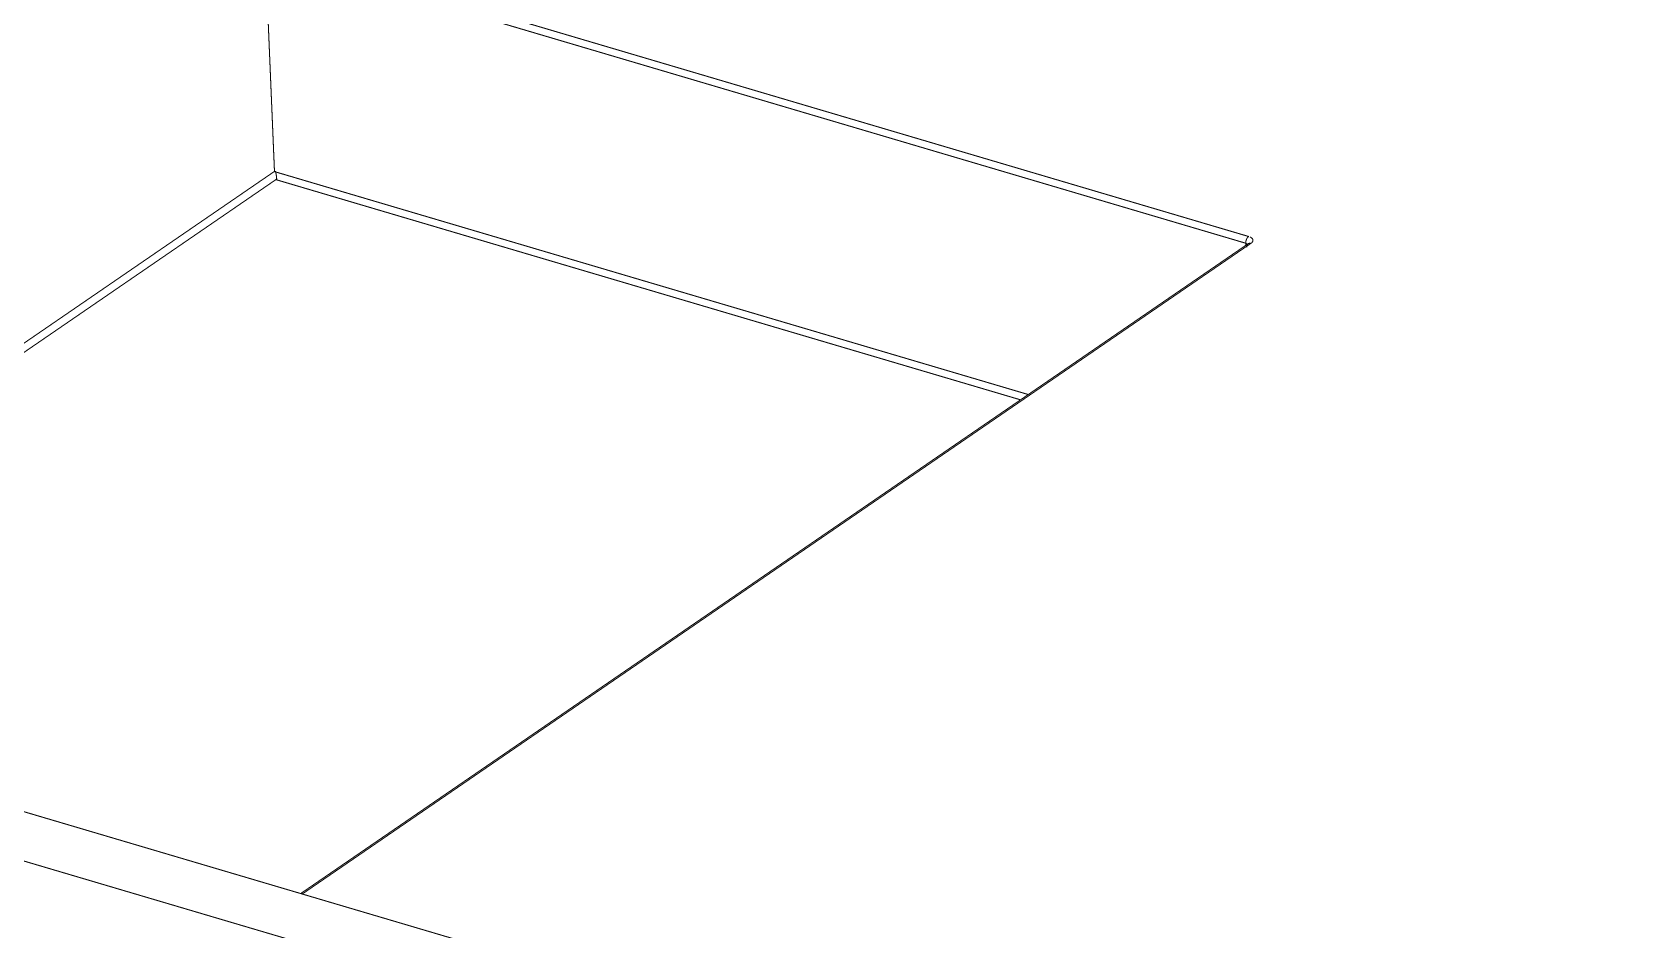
# Model space of a CAD drawing. Header units: inches. Extents: x 0 to 35.2, y -0.7 to 15.9.
# Drawn here: x 31.045 to 31.829, y 10.033 to 10.47 of the extents above; entities that cross this region are included whole.
import ezdxf

# ---------------------------------------------------------------- set-up
doc = ezdxf.new("R2010")
doc.units = ezdxf.units.IN
doc.header["$MEASUREMENT"] = 0
doc.layers.add('Dimensions', color=6, linetype='Continuous')

msp = doc.modelspace()

# ---------------------------------------------------------------- linework, layer by layer
at = {"layer": 'Dimensions', "const_width": 0.0005}
for points in [[(31.16012, 10.51163), (31.63811, 10.37034)], [(31.15872, 10.50834), (31.16318, 10.40206)], [(31.15872, 10.50834), (31.6367, 10.36706)], [(30.84182, 10.18176), (31.16318, 10.40206)], [(31.16318, 10.40206), (31.16319, 10.40196)], [(31.16319, 10.40196), (31.53068, 10.29333)], [(31.16371, 10.40204), (31.16372, 10.402)], [(31.16372, 10.402), (31.16373, 10.40197)], [(31.16373, 10.40197), (31.16374, 10.40193)], [(31.16374, 10.40193), (31.16374, 10.4019)], [(31.16374, 10.4019), (31.16375, 10.40186)], [(31.16375, 10.40186), (31.16376, 10.40182)], [(31.16376, 10.40182), (31.16377, 10.40178)], [(31.16377, 10.40178), (31.16378, 10.40174)], [(31.16378, 10.40174), (31.16379, 10.40171)], [(31.16379, 10.40171), (31.16379, 10.40167)], [(31.16379, 10.40167), (31.1638, 10.40163)], [(31.1638, 10.40163), (31.16381, 10.40159)], [(31.16381, 10.40159), (31.16382, 10.40155)], [(31.16382, 10.40155), (31.16383, 10.40151)], [(31.16383, 10.40151), (31.16384, 10.40147)], [(31.16384, 10.40147), (31.16384, 10.40143)], [(31.16384, 10.40143), (31.16385, 10.40139)], [(31.16385, 10.40139), (31.16386, 10.40135)], [(31.16386, 10.40135), (31.16387, 10.4013)], [(31.16387, 10.4013), (31.16388, 10.40126)], [(31.16388, 10.40126), (31.16388, 10.40122)], [(31.16388, 10.40122), (31.16389, 10.40118)], [(31.16389, 10.40118), (31.1639, 10.40114)], [(31.1639, 10.40114), (31.16391, 10.4011)], [(31.16391, 10.4011), (31.16392, 10.40105)], [(31.16392, 10.40105), (31.16392, 10.40101)], [(31.16392, 10.40101), (31.16393, 10.40097)], [(31.16393, 10.40097), (31.16394, 10.40092)], [(31.16394, 10.40092), (31.16395, 10.40088)], [(31.16395, 10.40088), (31.16396, 10.40084)], [(31.16396, 10.40084), (31.16396, 10.4008)], [(31.16396, 10.4008), (31.16397, 10.40075)], [(31.16397, 10.40075), (31.16398, 10.40071)], [(31.16398, 10.40071), (31.16398, 10.40067)], [(31.16398, 10.40067), (31.16399, 10.40062)], [(31.16399, 10.40062), (31.164, 10.40058)], [(31.164, 10.40058), (31.16401, 10.40053)], [(31.16401, 10.40053), (31.16401, 10.40049)], [(31.16401, 10.40049), (31.16402, 10.40045)], [(31.16402, 10.40045), (31.16403, 10.4004)], [(31.16403, 10.4004), (31.16403, 10.40036)], [(31.16403, 10.40036), (31.16404, 10.40032)], [(31.16404, 10.40032), (31.16405, 10.40027)], [(31.16405, 10.40027), (31.16405, 10.40023)], [(31.16405, 10.40023), (31.16406, 10.40018)], [(31.16406, 10.40018), (31.16407, 10.40014)], [(31.16407, 10.40014), (31.16407, 10.4001)], [(31.16407, 10.4001), (31.16408, 10.40005)], [(31.16408, 10.40005), (31.16409, 10.40001)], [(31.16409, 10.40001), (31.16409, 10.39997)], [(31.16409, 10.39997), (31.1641, 10.39992)], [(31.1641, 10.39992), (31.1641, 10.39988)], [(31.1641, 10.39988), (31.16411, 10.39984)], [(31.16411, 10.39984), (31.16412, 10.39979)], [(31.16412, 10.39979), (31.16412, 10.39975)], [(31.16412, 10.39975), (31.16413, 10.39971)], [(31.16413, 10.39971), (31.16413, 10.39967)], [(31.16413, 10.39967), (31.16414, 10.39962)], [(31.16414, 10.39962), (31.16414, 10.39958)], [(31.16414, 10.39958), (31.16415, 10.39954)], [(31.16415, 10.39954), (31.16415, 10.3995)], [(31.16415, 10.3995), (31.16416, 10.39946)], [(31.16416, 10.39946), (31.16416, 10.39941)], [(31.16416, 10.39941), (31.16417, 10.39937)], [(31.16417, 10.39937), (31.16417, 10.39933)], [(31.16417, 10.39933), (31.16418, 10.39929)], [(31.16418, 10.39929), (31.16418, 10.39925)], [(31.16418, 10.39925), (31.16419, 10.39921)], [(31.16419, 10.39921), (31.16419, 10.39917)], [(31.16419, 10.39917), (31.16419, 10.39913)], [(31.16419, 10.39913), (31.1642, 10.39909)], [(30.84359, 10.17849), (31.16387, 10.39805)], [(31.16387, 10.39805), (31.5269, 10.29075)], [(31.1642, 10.39909), (31.1642, 10.39905)], [(31.1642, 10.39905), (31.16421, 10.39901)], [(31.16421, 10.39901), (31.16421, 10.39898)], [(31.16421, 10.39898), (31.16421, 10.39894)], [(31.16421, 10.39894), (31.16422, 10.3989)], [(31.16422, 10.3989), (31.16422, 10.39886)], [(31.16422, 10.39886), (31.16422, 10.39882)], [(31.16422, 10.39882), (31.16423, 10.39879)], [(31.16423, 10.39879), (31.16423, 10.39875)], [(31.16423, 10.39875), (31.16423, 10.39872)], [(31.16423, 10.39872), (31.16423, 10.39868)], [(31.16423, 10.39868), (31.16424, 10.39864)], [(31.16424, 10.39864), (31.16424, 10.39861)], [(31.16424, 10.39861), (31.16424, 10.39858)], [(31.16424, 10.39858), (31.16424, 10.39854)], [(31.16424, 10.39854), (31.16425, 10.39851)], [(31.16425, 10.39851), (31.16425, 10.39847)], [(31.16425, 10.39847), (31.16425, 10.39844)], [(31.16425, 10.39844), (31.16425, 10.39841)], [(31.16425, 10.39841), (31.16425, 10.39838)], [(31.16425, 10.39838), (31.16425, 10.39835)], [(31.16425, 10.39835), (31.16426, 10.39832)], [(31.16426, 10.39832), (31.16426, 10.39829)], [(31.16426, 10.39829), (31.16426, 10.39826)], [(31.16426, 10.39826), (31.16426, 10.39823)], [(31.16426, 10.39823), (31.16426, 10.3982)], [(31.16426, 10.3982), (31.16426, 10.39817)], [(31.16426, 10.39817), (31.16426, 10.39814)], [(31.16426, 10.39814), (31.16426, 10.39811)], [(31.63894, 10.37003), (31.63899, 10.37)], [(31.63899, 10.37), (31.63904, 10.36997)], [(31.63904, 10.36997), (31.6391, 10.36994)], [(31.6391, 10.36994), (31.63915, 10.36992)], [(31.63915, 10.36992), (31.63919, 10.36989)], [(31.63919, 10.36989), (31.63924, 10.36986)], [(31.63924, 10.36986), (31.63929, 10.36983)], [(31.63929, 10.36983), (31.63934, 10.3698)], [(31.63934, 10.3698), (31.63938, 10.36977)], [(31.63938, 10.36977), (31.63942, 10.36974)], [(31.63942, 10.36974), (31.63947, 10.36971)], [(31.63947, 10.36971), (31.63951, 10.36968)], [(31.63951, 10.36968), (31.63955, 10.36965)], [(31.63955, 10.36965), (31.63959, 10.36962)], [(31.63959, 10.36962), (31.63963, 10.36958)], [(31.63963, 10.36958), (31.63966, 10.36955)], [(31.63966, 10.36955), (31.6397, 10.36952)], [(31.6397, 10.36952), (31.63974, 10.36949)], [(31.63974, 10.36949), (31.63977, 10.36945)], [(31.63977, 10.36945), (31.6398, 10.36942)], [(31.6398, 10.36942), (31.63983, 10.36938)], [(31.63983, 10.36938), (31.63986, 10.36935)], [(31.63986, 10.36935), (31.63989, 10.36932)], [(31.63989, 10.36932), (31.63992, 10.36928)], [(31.63992, 10.36928), (31.63995, 10.36924)], [(31.63995, 10.36924), (31.63997, 10.36921)], [(31.63996, 10.36772), (31.63998, 10.36776)], [(31.63997, 10.36921), (31.63999, 10.36917)], [(31.63998, 10.36776), (31.64001, 10.3678)], [(31.63999, 10.36917), (31.64002, 10.36914)], [(31.64001, 10.3678), (31.64003, 10.36784)], [(31.64002, 10.36914), (31.64004, 10.3691)], [(31.64003, 10.36784), (31.64005, 10.36788)], [(31.64004, 10.3691), (31.64006, 10.36907)], [(31.64005, 10.36788), (31.64007, 10.36791)], [(31.64006, 10.36907), (31.64008, 10.36903)], [(31.64007, 10.36791), (31.64009, 10.36795)], [(31.64008, 10.36903), (31.6401, 10.36899)], [(31.64009, 10.36795), (31.6401, 10.36799)], [(31.6401, 10.36899), (31.64011, 10.36895)], [(31.6401, 10.36799), (31.64012, 10.36803)], [(31.64011, 10.36895), (31.64013, 10.36892)], [(31.64012, 10.36803), (31.64013, 10.36807)], [(31.64013, 10.36892), (31.64014, 10.36888)], [(31.64013, 10.36807), (31.64015, 10.36811)], [(31.64014, 10.36888), (31.64015, 10.36884)], [(31.64015, 10.36884), (31.64016, 10.3688)], [(31.64015, 10.36811), (31.64016, 10.36815)], [(31.64016, 10.3688), (31.64017, 10.36877)], [(31.64016, 10.36815), (31.64017, 10.36819)], [(31.64017, 10.36877), (31.64018, 10.36873)], [(31.64017, 10.36819), (31.64018, 10.36823)], [(31.64018, 10.36873), (31.64019, 10.36869)], [(31.64018, 10.36823), (31.64019, 10.36827)], [(31.64019, 10.36869), (31.6402, 10.36865)], [(31.64019, 10.3683), (31.6402, 10.36834)], [(31.64019, 10.36827), (31.64019, 10.3683)], [(31.6402, 10.36865), (31.6402, 10.36861)], [(31.6402, 10.36861), (31.64021, 10.36858)], [(31.6402, 10.36838), (31.64021, 10.36842)], [(31.6402, 10.36834), (31.6402, 10.36838)], [(31.64021, 10.36858), (31.64021, 10.36854)], [(31.64021, 10.36854), (31.64021, 10.3685)], [(31.64021, 10.36846), (31.64021, 10.3685)], [(31.64021, 10.36842), (31.64021, 10.36846)], [(31.17597, 10.05017), (31.63785, 10.3668)], [(31.17674, 10.04995), (31.63916, 10.36695)], [(31.6367, 10.36706), (31.63763, 10.36649)], [(31.6367, 10.36706), (31.63674, 10.36604)], [(31.63839, 10.36652), (31.63845, 10.36655)], [(31.63845, 10.36655), (31.63851, 10.36657)], [(31.63851, 10.36657), (31.63857, 10.3666)], [(31.63857, 10.3666), (31.63863, 10.36663)], [(31.63863, 10.36663), (31.63869, 10.36667)], [(31.63869, 10.36667), (31.63875, 10.3667)], [(31.63875, 10.3667), (31.6388, 10.36673)], [(31.6388, 10.36673), (31.63886, 10.36676)], [(31.63886, 10.36676), (31.63891, 10.36679)], [(31.63891, 10.36679), (31.63897, 10.36682)], [(31.63897, 10.36682), (31.63902, 10.36686)], [(31.63902, 10.36686), (31.63907, 10.36689)], [(31.63907, 10.36689), (31.63912, 10.36692)], [(31.63912, 10.36692), (31.63917, 10.36696)], [(31.63917, 10.36696), (31.63922, 10.36699)], [(31.63922, 10.36699), (31.63927, 10.36703)], [(31.63927, 10.36703), (31.63932, 10.36706)], [(31.63932, 10.36706), (31.63936, 10.36709)], [(31.63936, 10.36709), (31.63941, 10.36713)], [(31.63941, 10.36713), (31.63945, 10.36717)], [(31.63945, 10.36717), (31.63949, 10.3672)], [(31.63949, 10.3672), (31.63953, 10.36724)], [(31.63953, 10.36724), (31.63957, 10.36727)], [(31.63957, 10.36727), (31.63961, 10.36731)], [(31.63961, 10.36731), (31.63965, 10.36735)], [(31.63965, 10.36735), (31.63968, 10.36738)], [(31.63968, 10.36738), (31.63972, 10.36742)], [(31.63972, 10.36742), (31.63975, 10.36746)], [(31.63975, 10.36746), (31.63979, 10.36749)], [(31.63979, 10.36749), (31.63982, 10.36753)], [(31.63982, 10.36753), (31.63985, 10.36757)], [(31.63985, 10.36757), (31.63988, 10.36761)], [(31.63988, 10.36761), (31.63991, 10.36765)], [(31.63991, 10.36765), (31.63993, 10.36768)], [(31.63993, 10.36768), (31.63996, 10.36772)], [(30.59769, 10.2211), (32.35316, 9.70222)], [(30.54467, 10.21273), (32.35718, 9.67699)]]:
    msp.add_lwpolyline(points, dxfattribs=at)
at = {"layer": 'Dimensions', "const_width": 0.00025}
for points in [[(31.16305, 10.40206, 1), (31.1633, 10.40206, 1)], [(31.16305, 10.40206, 1), (31.1633, 10.40206, 1)], [(31.16305, 10.40206, 1), (31.1633, 10.40206, 1)], [(31.16306, 10.40196, 1), (31.16331, 10.40196, 1)], [(31.16306, 10.40196, 1), (31.16331, 10.40196, 1)], [(31.16359, 10.40204, 1), (31.16384, 10.40204, 1)], [(31.16359, 10.402, 1), (31.16384, 10.402, 1)], [(31.16359, 10.402, 1), (31.16384, 10.402, 1)], [(31.1636, 10.40197, 1), (31.16385, 10.40197, 1)], [(31.1636, 10.40197, 1), (31.16385, 10.40197, 1)], [(31.16361, 10.40193, 1), (31.16386, 10.40193, 1)], [(31.16361, 10.40193, 1), (31.16386, 10.40193, 1)], [(31.16362, 10.4019, 1), (31.16387, 10.4019, 1)], [(31.16362, 10.4019, 1), (31.16387, 10.4019, 1)], [(31.16363, 10.40186, 1), (31.16388, 10.40186, 1)], [(31.16363, 10.40186, 1), (31.16388, 10.40186, 1)], [(31.16364, 10.40182, 1), (31.16389, 10.40182, 1)], [(31.16364, 10.40182, 1), (31.16389, 10.40182, 1)], [(31.16364, 10.40178, 1), (31.16389, 10.40178, 1)], [(31.16364, 10.40178, 1), (31.16389, 10.40178, 1)], [(31.16365, 10.40174, 1), (31.1639, 10.40174, 1)], [(31.16365, 10.40174, 1), (31.1639, 10.40174, 1)], [(31.16366, 10.40171, 1), (31.16391, 10.40171, 1)], [(31.16366, 10.40171, 1), (31.16391, 10.40171, 1)], [(31.16367, 10.40167, 1), (31.16392, 10.40167, 1)], [(31.16367, 10.40167, 1), (31.16392, 10.40167, 1)], [(31.16368, 10.40163, 1), (31.16393, 10.40163, 1)], [(31.16368, 10.40163, 1), (31.16393, 10.40163, 1)], [(31.16369, 10.40159, 1), (31.16394, 10.40159, 1)], [(31.16369, 10.40159, 1), (31.16394, 10.40159, 1)], [(31.16369, 10.40155, 1), (31.16394, 10.40155, 1)], [(31.16369, 10.40155, 1), (31.16394, 10.40155, 1)], [(31.1637, 10.40151, 1), (31.16395, 10.40151, 1)], [(31.1637, 10.40151, 1), (31.16395, 10.40151, 1)], [(31.16371, 10.40147, 1), (31.16396, 10.40147, 1)], [(31.16371, 10.40147, 1), (31.16396, 10.40147, 1)], [(31.16372, 10.40143, 1), (31.16397, 10.40143, 1)], [(31.16372, 10.40143, 1), (31.16397, 10.40143, 1)], [(31.16373, 10.40139, 1), (31.16398, 10.40139, 1)], [(31.16373, 10.40139, 1), (31.16398, 10.40139, 1)], [(31.16374, 10.40135, 1), (31.16399, 10.40135, 1)], [(31.16374, 10.40135, 1), (31.16399, 10.40135, 1)], [(31.16374, 10.4013, 1), (31.16399, 10.4013, 1)], [(31.16374, 10.4013, 1), (31.16399, 10.4013, 1)], [(31.16375, 10.40126, 1), (31.164, 10.40126, 1)], [(31.16375, 10.40126, 1), (31.164, 10.40126, 1)], [(31.16376, 10.40122, 1), (31.16401, 10.40122, 1)], [(31.16376, 10.40122, 1), (31.16401, 10.40122, 1)], [(31.16377, 10.40118, 1), (31.16402, 10.40118, 1)], [(31.16377, 10.40118, 1), (31.16402, 10.40118, 1)], [(31.16378, 10.40114, 1), (31.16403, 10.40114, 1)], [(31.16378, 10.40114, 1), (31.16403, 10.40114, 1)], [(31.16378, 10.4011, 1), (31.16403, 10.4011, 1)], [(31.16378, 10.4011, 1), (31.16403, 10.4011, 1)], [(31.16379, 10.40105, 1), (31.16404, 10.40105, 1)], [(31.16379, 10.40105, 1), (31.16404, 10.40105, 1)], [(31.1638, 10.40101, 1), (31.16405, 10.40101, 1)], [(31.1638, 10.40101, 1), (31.16405, 10.40101, 1)], [(31.16381, 10.40097, 1), (31.16406, 10.40097, 1)], [(31.16381, 10.40097, 1), (31.16406, 10.40097, 1)], [(31.16381, 10.40092, 1), (31.16406, 10.40092, 1)], [(31.16381, 10.40092, 1), (31.16406, 10.40092, 1)], [(31.16382, 10.40088, 1), (31.16407, 10.40088, 1)], [(31.16382, 10.40088, 1), (31.16407, 10.40088, 1)], [(31.16383, 10.40084, 1), (31.16408, 10.40084, 1)], [(31.16383, 10.40084, 1), (31.16408, 10.40084, 1)], [(31.16384, 10.4008, 1), (31.16409, 10.4008, 1)], [(31.16384, 10.4008, 1), (31.16409, 10.4008, 1)], [(31.16384, 10.40075, 1), (31.16409, 10.40075, 1)], [(31.16384, 10.40075, 1), (31.16409, 10.40075, 1)], [(31.16385, 10.40071, 1), (31.1641, 10.40071, 1)], [(31.16385, 10.40071, 1), (31.1641, 10.40071, 1)], [(31.16386, 10.40067, 1), (31.16411, 10.40067, 1)], [(31.16386, 10.40067, 1), (31.16411, 10.40067, 1)], [(31.16387, 10.40062, 1), (31.16412, 10.40062, 1)], [(31.16387, 10.40062, 1), (31.16412, 10.40062, 1)], [(31.16387, 10.40058, 1), (31.16412, 10.40058, 1)], [(31.16387, 10.40058, 1), (31.16412, 10.40058, 1)], [(31.16388, 10.40053, 1), (31.16413, 10.40053, 1)], [(31.16388, 10.40053, 1), (31.16413, 10.40053, 1)], [(31.16389, 10.40049, 1), (31.16414, 10.40049, 1)], [(31.16389, 10.40049, 1), (31.16414, 10.40049, 1)], [(31.1639, 10.40045, 1), (31.16415, 10.40045, 1)], [(31.1639, 10.40045, 1), (31.16415, 10.40045, 1)], [(31.1639, 10.4004, 1), (31.16415, 10.4004, 1)], [(31.1639, 10.4004, 1), (31.16415, 10.4004, 1)], [(31.16391, 10.40036, 1), (31.16416, 10.40036, 1)], [(31.16391, 10.40036, 1), (31.16416, 10.40036, 1)], [(31.16392, 10.40032, 1), (31.16417, 10.40032, 1)], [(31.16392, 10.40032, 1), (31.16417, 10.40032, 1)], [(31.16392, 10.40027, 1), (31.16417, 10.40027, 1)], [(31.16392, 10.40027, 1), (31.16417, 10.40027, 1)], [(31.16393, 10.40023, 1), (31.16418, 10.40023, 1)], [(31.16393, 10.40023, 1), (31.16418, 10.40023, 1)], [(31.16394, 10.40018, 1), (31.16419, 10.40018, 1)], [(31.16394, 10.40018, 1), (31.16419, 10.40018, 1)], [(31.16394, 10.40014, 1), (31.16419, 10.40014, 1)], [(31.16394, 10.40014, 1), (31.16419, 10.40014, 1)], [(31.16395, 10.4001, 1), (31.1642, 10.4001, 1)], [(31.16395, 10.4001, 1), (31.1642, 10.4001, 1)], [(31.16396, 10.40005, 1), (31.16421, 10.40005, 1)], [(31.16396, 10.40005, 1), (31.16421, 10.40005, 1)], [(31.16396, 10.40001, 1), (31.16421, 10.40001, 1)], [(31.16396, 10.40001, 1), (31.16421, 10.40001, 1)], [(31.16397, 10.39997, 1), (31.16422, 10.39997, 1)], [(31.16397, 10.39997, 1), (31.16422, 10.39997, 1)], [(31.16397, 10.39992, 1), (31.16422, 10.39992, 1)], [(31.16397, 10.39992, 1), (31.16422, 10.39992, 1)], [(31.16398, 10.39988, 1), (31.16423, 10.39988, 1)], [(31.16398, 10.39988, 1), (31.16423, 10.39988, 1)], [(31.16399, 10.39984, 1), (31.16424, 10.39984, 1)], [(31.16399, 10.39984, 1), (31.16424, 10.39984, 1)], [(31.16399, 10.39979, 1), (31.16424, 10.39979, 1)], [(31.16399, 10.39979, 1), (31.16424, 10.39979, 1)], [(31.164, 10.39975, 1), (31.16425, 10.39975, 1)], [(31.164, 10.39975, 1), (31.16425, 10.39975, 1)], [(31.164, 10.39971, 1), (31.16425, 10.39971, 1)], [(31.164, 10.39971, 1), (31.16425, 10.39971, 1)], [(31.16401, 10.39967, 1), (31.16426, 10.39967, 1)], [(31.16401, 10.39967, 1), (31.16426, 10.39967, 1)], [(31.16401, 10.39962, 1), (31.16426, 10.39962, 1)], [(31.16401, 10.39962, 1), (31.16426, 10.39962, 1)], [(31.16402, 10.39958, 1), (31.16427, 10.39958, 1)], [(31.16402, 10.39958, 1), (31.16427, 10.39958, 1)], [(31.16402, 10.39954, 1), (31.16427, 10.39954, 1)], [(31.16402, 10.39954, 1), (31.16427, 10.39954, 1)], [(31.16403, 10.3995, 1), (31.16428, 10.3995, 1)], [(31.16403, 10.3995, 1), (31.16428, 10.3995, 1)], [(31.16403, 10.39946, 1), (31.16428, 10.39946, 1)], [(31.16403, 10.39946, 1), (31.16428, 10.39946, 1)], [(31.16404, 10.39941, 1), (31.16429, 10.39941, 1)], [(31.16404, 10.39941, 1), (31.16429, 10.39941, 1)], [(31.16404, 10.39937, 1), (31.16429, 10.39937, 1)], [(31.16404, 10.39937, 1), (31.16429, 10.39937, 1)], [(31.16405, 10.39933, 1), (31.1643, 10.39933, 1)], [(31.16405, 10.39933, 1), (31.1643, 10.39933, 1)], [(31.16405, 10.39929, 1), (31.1643, 10.39929, 1)], [(31.16405, 10.39929, 1), (31.1643, 10.39929, 1)], [(31.16406, 10.39925, 1), (31.16431, 10.39925, 1)], [(31.16406, 10.39925, 1), (31.16431, 10.39925, 1)], [(31.16406, 10.39921, 1), (31.16431, 10.39921, 1)], [(31.16406, 10.39921, 1), (31.16431, 10.39921, 1)], [(31.16407, 10.39917, 1), (31.16432, 10.39917, 1)], [(31.16407, 10.39917, 1), (31.16432, 10.39917, 1)], [(31.16407, 10.39913, 1), (31.16432, 10.39913, 1)], [(31.16407, 10.39913, 1), (31.16432, 10.39913, 1)], [(31.16375, 10.39805, 1), (31.164, 10.39805, 1)], [(31.16375, 10.39805, 1), (31.164, 10.39805, 1)], [(31.16407, 10.39909, 1), (31.16432, 10.39909, 1)], [(31.16407, 10.39909, 1), (31.16432, 10.39909, 1)], [(31.16408, 10.39905, 1), (31.16433, 10.39905, 1)], [(31.16408, 10.39905, 1), (31.16433, 10.39905, 1)], [(31.16408, 10.39901, 1), (31.16433, 10.39901, 1)], [(31.16408, 10.39901, 1), (31.16433, 10.39901, 1)], [(31.16408, 10.39898, 1), (31.16433, 10.39898, 1)], [(31.16408, 10.39898, 1), (31.16433, 10.39898, 1)], [(31.16409, 10.39894, 1), (31.16434, 10.39894, 1)], [(31.16409, 10.39894, 1), (31.16434, 10.39894, 1)], [(31.16409, 10.3989, 1), (31.16434, 10.3989, 1)], [(31.16409, 10.3989, 1), (31.16434, 10.3989, 1)], [(31.16409, 10.39886, 1), (31.16434, 10.39886, 1)], [(31.16409, 10.39886, 1), (31.16434, 10.39886, 1)], [(31.1641, 10.39882, 1), (31.16435, 10.39882, 1)], [(31.1641, 10.39882, 1), (31.16435, 10.39882, 1)], [(31.1641, 10.39879, 1), (31.16435, 10.39879, 1)], [(31.1641, 10.39879, 1), (31.16435, 10.39879, 1)], [(31.1641, 10.39875, 1), (31.16435, 10.39875, 1)], [(31.1641, 10.39875, 1), (31.16435, 10.39875, 1)], [(31.16411, 10.39872, 1), (31.16436, 10.39872, 1)], [(31.16411, 10.39872, 1), (31.16436, 10.39872, 1)], [(31.16411, 10.39868, 1), (31.16436, 10.39868, 1)], [(31.16411, 10.39868, 1), (31.16436, 10.39868, 1)], [(31.16411, 10.39864, 1), (31.16436, 10.39864, 1)], [(31.16411, 10.39864, 1), (31.16436, 10.39864, 1)], [(31.16411, 10.39861, 1), (31.16436, 10.39861, 1)], [(31.16411, 10.39861, 1), (31.16436, 10.39861, 1)], [(31.16412, 10.39858, 1), (31.16437, 10.39858, 1)], [(31.16412, 10.39858, 1), (31.16437, 10.39858, 1)], [(31.16412, 10.39854, 1), (31.16437, 10.39854, 1)], [(31.16412, 10.39854, 1), (31.16437, 10.39854, 1)], [(31.16412, 10.39851, 1), (31.16437, 10.39851, 1)], [(31.16412, 10.39851, 1), (31.16437, 10.39851, 1)], [(31.16412, 10.39847, 1), (31.16437, 10.39847, 1)], [(31.16412, 10.39847, 1), (31.16437, 10.39847, 1)], [(31.16412, 10.39844, 1), (31.16437, 10.39844, 1)], [(31.16412, 10.39844, 1), (31.16437, 10.39844, 1)], [(31.16413, 10.39841, 1), (31.16438, 10.39841, 1)], [(31.16413, 10.39841, 1), (31.16438, 10.39841, 1)], [(31.16413, 10.39838, 1), (31.16438, 10.39838, 1)], [(31.16413, 10.39838, 1), (31.16438, 10.39838, 1)], [(31.16413, 10.39835, 1), (31.16438, 10.39835, 1)], [(31.16413, 10.39835, 1), (31.16438, 10.39835, 1)], [(31.16413, 10.39832, 1), (31.16438, 10.39832, 1)], [(31.16413, 10.39832, 1), (31.16438, 10.39832, 1)], [(31.16413, 10.39829, 1), (31.16438, 10.39829, 1)], [(31.16413, 10.39829, 1), (31.16438, 10.39829, 1)], [(31.16413, 10.39826, 1), (31.16438, 10.39826, 1)], [(31.16413, 10.39826, 1), (31.16438, 10.39826, 1)], [(31.16413, 10.39823, 1), (31.16438, 10.39823, 1)], [(31.16413, 10.39823, 1), (31.16438, 10.39823, 1)], [(31.16413, 10.3982, 1), (31.16438, 10.3982, 1)], [(31.16413, 10.3982, 1), (31.16438, 10.3982, 1)], [(31.16413, 10.39817, 1), (31.16438, 10.39817, 1)], [(31.16413, 10.39817, 1), (31.16438, 10.39817, 1)], [(31.16414, 10.39814, 1), (31.16438, 10.39814, 1)], [(31.16414, 10.39814, 1), (31.16438, 10.39814, 1)], [(31.16414, 10.39811, 1), (31.16439, 10.39811, 1)], [(31.63712, 10.36931, 1), (31.63737, 10.36931, 1)], [(31.63712, 10.36931, 1), (31.63737, 10.36931, 1)], [(31.63798, 10.37034, 1), (31.63823, 10.37034, 1)], [(31.63798, 10.37034, 1), (31.63823, 10.37034, 1)], [(31.63881, 10.37003, 1), (31.63906, 10.37003, 1)], [(31.63887, 10.37, 1), (31.63912, 10.37, 1)], [(31.63887, 10.37, 1), (31.63912, 10.37, 1)], [(31.63892, 10.36997, 1), (31.63917, 10.36997, 1)], [(31.63892, 10.36997, 1), (31.63917, 10.36997, 1)], [(31.63897, 10.36994, 1), (31.63922, 10.36994, 1)], [(31.63897, 10.36994, 1), (31.63922, 10.36994, 1)], [(31.63902, 10.36992, 1), (31.63927, 10.36992, 1)], [(31.63902, 10.36992, 1), (31.63927, 10.36992, 1)], [(31.63907, 10.36989, 1), (31.63932, 10.36989, 1)], [(31.63907, 10.36989, 1), (31.63932, 10.36989, 1)], [(31.63912, 10.36986, 1), (31.63937, 10.36986, 1)], [(31.63912, 10.36986, 1), (31.63937, 10.36986, 1)], [(31.63916, 10.36983, 1), (31.63941, 10.36983, 1)], [(31.63916, 10.36983, 1), (31.63941, 10.36983, 1)], [(31.63921, 10.3698, 1), (31.63946, 10.3698, 1)], [(31.63921, 10.3698, 1), (31.63946, 10.3698, 1)], [(31.63926, 10.36977, 1), (31.63951, 10.36977, 1)], [(31.63926, 10.36977, 1), (31.63951, 10.36977, 1)], [(31.6393, 10.36974, 1), (31.63955, 10.36974, 1)], [(31.6393, 10.36974, 1), (31.63955, 10.36974, 1)], [(31.63934, 10.36971, 1), (31.63959, 10.36971, 1)], [(31.63934, 10.36971, 1), (31.63959, 10.36971, 1)], [(31.63938, 10.36968, 1), (31.63963, 10.36968, 1)], [(31.63938, 10.36968, 1), (31.63963, 10.36968, 1)], [(31.63942, 10.36965, 1), (31.63967, 10.36965, 1)], [(31.63942, 10.36965, 1), (31.63967, 10.36965, 1)], [(31.63946, 10.36962, 1), (31.63971, 10.36962, 1)], [(31.63946, 10.36962, 1), (31.63971, 10.36962, 1)], [(31.6395, 10.36958, 1), (31.63975, 10.36958, 1)], [(31.6395, 10.36958, 1), (31.63975, 10.36958, 1)], [(31.63954, 10.36955, 1), (31.63979, 10.36955, 1)], [(31.63954, 10.36955, 1), (31.63979, 10.36955, 1)], [(31.63958, 10.36952, 1), (31.63983, 10.36952, 1)], [(31.63958, 10.36952, 1), (31.63983, 10.36952, 1)], [(31.63961, 10.36949, 1), (31.63986, 10.36949, 1)], [(31.63961, 10.36949, 1), (31.63986, 10.36949, 1)], [(31.63964, 10.36945, 1), (31.63989, 10.36945, 1)], [(31.63964, 10.36945, 1), (31.63989, 10.36945, 1)], [(31.63968, 10.36942, 1), (31.63993, 10.36942, 1)], [(31.63968, 10.36942, 1), (31.63993, 10.36942, 1)], [(31.63971, 10.36938, 1), (31.63996, 10.36938, 1)], [(31.63971, 10.36938, 1), (31.63996, 10.36938, 1)], [(31.63974, 10.36935, 1), (31.63999, 10.36935, 1)], [(31.63974, 10.36935, 1), (31.63999, 10.36935, 1)], [(31.63977, 10.36932, 1), (31.64002, 10.36932, 1)], [(31.63977, 10.36932, 1), (31.64002, 10.36932, 1)], [(31.63979, 10.36928, 1), (31.64004, 10.36928, 1)], [(31.63979, 10.36928, 1), (31.64004, 10.36928, 1)], [(31.63982, 10.36924, 1), (31.64007, 10.36924, 1)], [(31.63982, 10.36924, 1), (31.64007, 10.36924, 1)], [(31.63985, 10.36921, 1), (31.6401, 10.36921, 1)], [(31.63985, 10.36921, 1), (31.6401, 10.36921, 1)], [(31.63986, 10.36776, 1), (31.64011, 10.36776, 1)], [(31.63986, 10.36776, 1), (31.64011, 10.36776, 1)], [(31.63987, 10.36917, 1), (31.64012, 10.36917, 1)], [(31.63987, 10.36917, 1), (31.64012, 10.36917, 1)], [(31.63988, 10.3678, 1), (31.64013, 10.3678, 1)], [(31.63988, 10.3678, 1), (31.64013, 10.3678, 1)], [(31.63989, 10.36914, 1), (31.64014, 10.36914, 1)], [(31.63989, 10.36914, 1), (31.64014, 10.36914, 1)], [(31.6399, 10.36784, 1), (31.64015, 10.36784, 1)], [(31.6399, 10.36784, 1), (31.64015, 10.36784, 1)], [(31.63991, 10.3691, 1), (31.64016, 10.3691, 1)], [(31.63991, 10.3691, 1), (31.64016, 10.3691, 1)], [(31.63992, 10.36788, 1), (31.64017, 10.36788, 1)], [(31.63992, 10.36788, 1), (31.64017, 10.36788, 1)], [(31.63993, 10.36907, 1), (31.64018, 10.36907, 1)], [(31.63993, 10.36907, 1), (31.64018, 10.36907, 1)], [(31.63994, 10.36791, 1), (31.64019, 10.36791, 1)], [(31.63994, 10.36791, 1), (31.64019, 10.36791, 1)], [(31.63995, 10.36903, 1), (31.6402, 10.36903, 1)], [(31.63995, 10.36903, 1), (31.6402, 10.36903, 1)], [(31.63996, 10.36795, 1), (31.64021, 10.36795, 1)], [(31.63996, 10.36795, 1), (31.64021, 10.36795, 1)], [(31.63997, 10.36899, 1), (31.64022, 10.36899, 1)], [(31.63997, 10.36899, 1), (31.64022, 10.36899, 1)], [(31.63998, 10.36799, 1), (31.64023, 10.36799, 1)], [(31.63998, 10.36799, 1), (31.64023, 10.36799, 1)], [(31.63999, 10.36895, 1), (31.64024, 10.36895, 1)], [(31.63999, 10.36895, 1), (31.64024, 10.36895, 1)], [(31.63999, 10.36803, 1), (31.64025, 10.36803, 1)], [(31.63999, 10.36803, 1), (31.64025, 10.36803, 1)], [(31.64, 10.36892, 1), (31.64025, 10.36892, 1)], [(31.64, 10.36892, 1), (31.64025, 10.36892, 1)], [(31.64001, 10.36807, 1), (31.64026, 10.36807, 1)], [(31.64001, 10.36807, 1), (31.64026, 10.36807, 1)], [(31.64002, 10.36888, 1), (31.64027, 10.36888, 1)], [(31.64002, 10.36888, 1), (31.64027, 10.36888, 1)], [(31.64003, 10.36884, 1), (31.64028, 10.36884, 1)], [(31.64003, 10.36884, 1), (31.64028, 10.36884, 1)], [(31.64002, 10.36811, 1), (31.64027, 10.36811, 1)], [(31.64002, 10.36811, 1), (31.64027, 10.36811, 1)], [(31.64004, 10.3688, 1), (31.64029, 10.3688, 1)], [(31.64004, 10.3688, 1), (31.64029, 10.3688, 1)], [(31.64003, 10.36815, 1), (31.64028, 10.36815, 1)], [(31.64003, 10.36815, 1), (31.64028, 10.36815, 1)], [(31.64005, 10.36877, 1), (31.6403, 10.36877, 1)], [(31.64005, 10.36877, 1), (31.6403, 10.36877, 1)], [(31.64005, 10.36819, 1), (31.6403, 10.36819, 1)], [(31.64005, 10.36819, 1), (31.6403, 10.36819, 1)], [(31.64006, 10.36873, 1), (31.64031, 10.36873, 1)], [(31.64006, 10.36873, 1), (31.64031, 10.36873, 1)], [(31.64005, 10.36823, 1), (31.6403, 10.36823, 1)], [(31.64005, 10.36823, 1), (31.6403, 10.36823, 1)], [(31.64007, 10.36869, 1), (31.64032, 10.36869, 1)], [(31.64007, 10.36869, 1), (31.64032, 10.36869, 1)], [(31.64007, 10.3683, 1), (31.64032, 10.3683, 1)], [(31.64007, 10.3683, 1), (31.64032, 10.3683, 1)], [(31.64006, 10.36827, 1), (31.64031, 10.36827, 1)], [(31.64006, 10.36827, 1), (31.64031, 10.36827, 1)], [(31.64007, 10.36865, 1), (31.64032, 10.36865, 1)], [(31.64007, 10.36865, 1), (31.64032, 10.36865, 1)], [(31.64008, 10.36861, 1), (31.64033, 10.36861, 1)], [(31.64008, 10.36861, 1), (31.64033, 10.36861, 1)], [(31.64008, 10.36838, 1), (31.64033, 10.36838, 1)], [(31.64008, 10.36838, 1), (31.64033, 10.36838, 1)], [(31.64007, 10.36834, 1), (31.64032, 10.36834, 1)], [(31.64007, 10.36834, 1), (31.64032, 10.36834, 1)], [(31.64008, 10.36858, 1), (31.64033, 10.36858, 1)], [(31.64008, 10.36858, 1), (31.64033, 10.36858, 1)], [(31.64008, 10.36854, 1), (31.64033, 10.36854, 1)], [(31.64008, 10.36854, 1), (31.64033, 10.36854, 1)], [(31.64008, 10.3685, 1), (31.64033, 10.3685, 1)], [(31.64008, 10.3685, 1), (31.64033, 10.3685, 1)], [(31.64008, 10.36846, 1), (31.64033, 10.36846, 1)], [(31.64008, 10.36846, 1), (31.64033, 10.36846, 1)], [(31.64008, 10.36842, 1), (31.64033, 10.36842, 1)], [(31.64008, 10.36842, 1), (31.64033, 10.36842, 1)], [(31.63658, 10.36706, 1), (31.63683, 10.36706, 1)], [(31.63658, 10.36706, 1), (31.63683, 10.36706, 1)], [(31.63658, 10.36706, 1), (31.63683, 10.36706, 1)], [(31.63658, 10.36706, 1), (31.63683, 10.36706, 1)], [(31.63661, 10.36604, 1), (31.63686, 10.36604, 1)], [(31.63711, 10.36528, 1), (31.63736, 10.36528, 1)], [(31.63717, 10.36595, 1), (31.63742, 10.36595, 1)], [(31.63717, 10.36595, 1), (31.63742, 10.36595, 1)], [(31.63751, 10.36649, 1), (31.63776, 10.36649, 1)], [(31.63772, 10.3668, 1), (31.63797, 10.3668, 1)], [(31.63784, 10.36688, 1), (31.63809, 10.36688, 1)], [(31.63784, 10.36688, 1), (31.63809, 10.36688, 1)], [(31.63826, 10.36652, 1), (31.63851, 10.36652, 1)], [(31.63833, 10.36655, 1), (31.63858, 10.36655, 1)], [(31.63833, 10.36655, 1), (31.63858, 10.36655, 1)], [(31.63839, 10.36657, 1), (31.63864, 10.36657, 1)], [(31.63839, 10.36657, 1), (31.63864, 10.36657, 1)], [(31.63845, 10.3666, 1), (31.6387, 10.3666, 1)], [(31.63845, 10.3666, 1), (31.6387, 10.3666, 1)], [(31.63851, 10.36663, 1), (31.63876, 10.36663, 1)], [(31.63851, 10.36663, 1), (31.63876, 10.36663, 1)], [(31.63857, 10.36667, 1), (31.63882, 10.36667, 1)], [(31.63857, 10.36667, 1), (31.63882, 10.36667, 1)], [(31.63862, 10.3667, 1), (31.63887, 10.3667, 1)], [(31.63862, 10.3667, 1), (31.63887, 10.3667, 1)], [(31.63868, 10.36673, 1), (31.63893, 10.36673, 1)], [(31.63868, 10.36673, 1), (31.63893, 10.36673, 1)], [(31.63873, 10.36676, 1), (31.63898, 10.36676, 1)], [(31.63873, 10.36676, 1), (31.63898, 10.36676, 1)], [(31.63879, 10.36679, 1), (31.63904, 10.36679, 1)], [(31.63879, 10.36679, 1), (31.63904, 10.36679, 1)], [(31.63884, 10.36682, 1), (31.63909, 10.36682, 1)], [(31.63884, 10.36682, 1), (31.63909, 10.36682, 1)], [(31.6389, 10.36686, 1), (31.63915, 10.36686, 1)], [(31.6389, 10.36686, 1), (31.63915, 10.36686, 1)], [(31.63895, 10.36689, 1), (31.6392, 10.36689, 1)], [(31.63895, 10.36689, 1), (31.6392, 10.36689, 1)], [(31.639, 10.36692, 1), (31.63925, 10.36692, 1)], [(31.639, 10.36692, 1), (31.63925, 10.36692, 1)], [(31.63904, 10.36695, 1), (31.63929, 10.36695, 1)], [(31.63904, 10.36695, 1), (31.63929, 10.36695, 1)], [(31.63905, 10.36696, 1), (31.6393, 10.36696, 1)], [(31.63905, 10.36696, 1), (31.6393, 10.36696, 1)], [(31.6391, 10.36699, 1), (31.63935, 10.36699, 1)], [(31.6391, 10.36699, 1), (31.63935, 10.36699, 1)], [(31.63914, 10.36703, 1), (31.63939, 10.36703, 1)], [(31.63914, 10.36703, 1), (31.63939, 10.36703, 1)], [(31.63919, 10.36706, 1), (31.63944, 10.36706, 1)], [(31.63919, 10.36706, 1), (31.63944, 10.36706, 1)], [(31.63924, 10.36709, 1), (31.63949, 10.36709, 1)], [(31.63924, 10.36709, 1), (31.63949, 10.36709, 1)], [(31.63928, 10.36713, 1), (31.63953, 10.36713, 1)], [(31.63928, 10.36713, 1), (31.63953, 10.36713, 1)], [(31.63932, 10.36717, 1), (31.63957, 10.36717, 1)], [(31.63932, 10.36717, 1), (31.63957, 10.36717, 1)], [(31.63937, 10.3672, 1), (31.63962, 10.3672, 1)], [(31.63937, 10.3672, 1), (31.63962, 10.3672, 1)], [(31.63941, 10.36724, 1), (31.63966, 10.36724, 1)], [(31.63941, 10.36724, 1), (31.63966, 10.36724, 1)], [(31.63945, 10.36727, 1), (31.6397, 10.36727, 1)], [(31.63945, 10.36727, 1), (31.6397, 10.36727, 1)], [(31.63949, 10.36731, 1), (31.63974, 10.36731, 1)], [(31.63949, 10.36731, 1), (31.63974, 10.36731, 1)], [(31.63952, 10.36735, 1), (31.63977, 10.36735, 1)], [(31.63952, 10.36735, 1), (31.63977, 10.36735, 1)], [(31.63956, 10.36738, 1), (31.63981, 10.36738, 1)], [(31.63956, 10.36738, 1), (31.63981, 10.36738, 1)], [(31.63959, 10.36742, 1), (31.63984, 10.36742, 1)], [(31.63959, 10.36742, 1), (31.63984, 10.36742, 1)], [(31.63963, 10.36746, 1), (31.63988, 10.36746, 1)], [(31.63963, 10.36746, 1), (31.63988, 10.36746, 1)], [(31.63966, 10.36749, 1), (31.63991, 10.36749, 1)], [(31.63966, 10.36749, 1), (31.63991, 10.36749, 1)], [(31.63969, 10.36753, 1), (31.63994, 10.36753, 1)], [(31.63969, 10.36753, 1), (31.63994, 10.36753, 1)], [(31.63972, 10.36757, 1), (31.63997, 10.36757, 1)], [(31.63972, 10.36757, 1), (31.63997, 10.36757, 1)], [(31.63975, 10.36761, 1), (31.64, 10.36761, 1)], [(31.63975, 10.36761, 1), (31.64, 10.36761, 1)], [(31.63978, 10.36765, 1), (31.64003, 10.36765, 1)], [(31.63978, 10.36765, 1), (31.64003, 10.36765, 1)], [(31.63981, 10.36768, 1), (31.64006, 10.36768, 1)], [(31.63981, 10.36768, 1), (31.64006, 10.36768, 1)], [(31.63983, 10.36772, 1), (31.64008, 10.36772, 1)], [(31.63983, 10.36772, 1), (31.64008, 10.36772, 1)], [(31.52678, 10.29075, 1), (31.52703, 10.29075, 1)], [(31.53055, 10.29333, 1), (31.5308, 10.29333, 1)], [(31.17585, 10.05017, 1), (31.1761, 10.05017, 1)], [(31.17662, 10.04995, 1), (31.17687, 10.04995, 1)]]:
    msp.add_lwpolyline(points, format="xyb", close=True, dxfattribs=at)
at = {"layer": 'Dimensions', "const_width": 0.0005}
for points in [[(31.6367, 10.36706, -0.131021), (31.63724, 10.36931)], [(31.63724, 10.36931, -0.108517), (31.63811, 10.37034)], [(31.63723, 10.36528, -0.039386), (31.63729, 10.36595)], [(31.63729, 10.36595, -0.223922), (31.63797, 10.36688)], [(31.63797, 10.36688, -0.183499), (31.63916, 10.36695)]]:
    msp.add_lwpolyline(points, format="xyb", dxfattribs=at)

doc.saveas('drawing.dxf')
